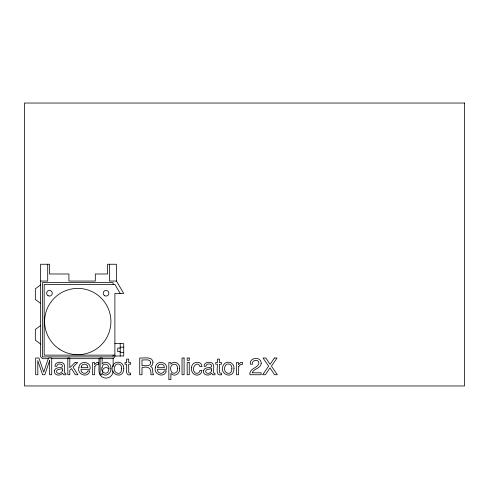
<?xml version="1.0" encoding="UTF-8"?>
<svg xmlns="http://www.w3.org/2000/svg" width="489" height="489" viewBox="0 0 489 489"><rect width="100%" height="100%" fill="white"/><g stroke="black" fill="none" stroke-linecap="round" stroke-linejoin="round"><path stroke-width="0.73" d="M40.636 284.855L35.33 288.834L35.33 299.439L40.636 303.418M40.636 325.521L35.33 329.5L35.33 340.106L40.636 344.085M40.636 281.053L47.708 281.053L47.708 264.256M101.633 358.669L112.996 358.669L114.891 356.774L114.891 293.431L123.729 293.431L116.449 281.053L109.377 281.053L109.377 264.256M114.891 343.645L123.729 343.645L123.729 356.016L114.891 356.016M120.196 347.178L123.729 347.178M120.196 348.064L117.721 348.064L117.721 351.597L120.196 351.597M120.196 352.483L123.729 352.483M114.891 355.136L44.169 355.136L44.169 284.415L114.891 284.415L120.196 293.431M48.631 358.669L42.525 358.669L40.636 356.774L40.636 264.256L49.475 264.256L49.475 273.981L68.925 273.981L68.925 281.053L95.3 281.053L95.3 273.981L107.611 273.981L107.611 264.256L116.449 264.256L116.449 281.053M51.62 358.669L68.466 358.669M69.805 358.669L100.453 358.669M120.196 343.645L120.196 356.016M113.124 284.415L113.124 282.642L42.402 282.642L42.402 356.903L113.124 356.903L113.124 355.136M113.124 358.547L113.124 366.634M98.98 358.669L98.98 371.047A7.072 7.072 0 0 0 106.052 378.119A7.072 7.072 0 0 0 113.124 371.047M102.782 372.398A3.539 3.539 0 0 1 108.552 368.547M49.609 360.619L49.56 374.733L51.718 374.733L51.718 358.003L48.503 358.003L43.729 372.147L38.924 358.003L35.679 358.003L35.679 374.733L37.842 374.733L37.781 360.619L42.592 374.733L44.835 374.733L49.609 360.619M177.495 368.559C178.723 373.083 171.529 375.479 170.924 370.369C168.619 364.067 177.807 361.151 177.495 368.559M102.06 367.398C99.939 372.129 107.439 376.029 108.552 370.454C111.015 365.014 103.265 360.931 102.06 367.398M110.856 368.4C111.816 373.248 105.196 377.826 102.005 373.174L102.005 374.733L100.117 374.733L100.117 357.942L102.109 357.942L102.109 364.018C105.221 359.873 111.822 363.559 110.856 368.4M123.784 368.376C123.699 381.139 106.406 373.4 113.98 364.005A5.037 5.037 0 0 1 116.92 362.294C120.594 361.377 124.194 364.641 123.784 368.376M191.615 367.453C190.288 372.031 195.025 377.025 199.518 374.458A4.187 4.187 0 0 0 201.364 372.514L201.957 370.417L199.964 370.417C199.726 372.251 198.021 373.743 196.138 373.254A2.512 2.512 0 0 1 194.475 372.08C190.692 367.936 197.69 359.947 199.964 366.634L201.957 366.634C201.878 360.106 191.413 361.322 191.615 367.453M234.005 368.376C233.913 381.139 216.621 373.4 224.194 364.005A5.037 5.037 0 0 1 227.141 362.294C230.808 361.377 234.414 364.641 234.005 368.376M78.949 367.465C76.486 374.666 88.222 378.523 89.817 370.906L87.8 370.906C86.81 374.965 80.214 373.614 81.046 369.287L89.988 369.287C91.944 361.536 79.432 359.684 78.949 367.465M155.447 367.465C152.984 374.666 164.726 378.523 166.315 370.906L164.304 370.906C163.308 374.965 156.712 373.614 157.55 369.287L166.486 369.287C168.448 361.536 155.93 359.684 155.447 367.465M179.585 368.364C180.661 373.174 174.28 377.801 170.899 373.364L170.899 379.598L168.846 379.598L168.846 362.594L170.838 362.594L170.838 364.207C173.809 359.843 180.49 363.535 179.585 368.364M150.691 362.728C150.734 367.062 144.524 365.362 141.999 365.668L141.999 359.947C144.518 360.338 150.581 358.406 150.691 362.728M54.389 370.729C53.435 375.43 60.33 376.561 62.561 373.119L63.533 374.806L65.862 374.788L65.862 373.278L64.64 373.15C63.668 369.886 66.638 363.449 61.626 362.441C58.9 361.695 54.719 362.783 54.951 366.261L56.865 366.261C56.913 363.798 60.061 363.535 61.767 364.439L62.513 365.961L62.024 367.147C59.481 367.826 55.074 367.318 54.389 370.729M203.51 370.729C202.556 375.43 209.445 376.561 211.676 373.119L212.654 374.806L214.977 374.788L214.977 373.278L213.754 373.15C212.782 369.886 215.753 363.449 210.747 362.441C208.014 361.695 203.84 362.783 204.066 366.261L205.979 366.261C206.034 363.798 209.176 363.535 210.887 364.439L211.633 365.961L211.138 367.147C208.595 367.826 204.194 367.318 203.51 370.729M261.193 363.254C261.169 368.578 253.705 368.364 252.202 372.795L261.114 372.795L261.114 374.733L249.916 374.733C249.054 368.235 257.642 368.364 258.925 363.345C259.005 358.712 251.45 359.727 252.397 364.207L250.313 364.207C249.17 357.104 261.315 356.267 261.193 363.254M121.645 368.437C121.834 377.673 110.642 372.257 115.38 365.405A2.787 2.787 0 0 1 117.238 364.06C119.903 363.296 121.987 365.906 121.645 368.437M231.859 368.437C232.049 377.673 220.863 372.257 225.594 365.405A2.787 2.787 0 0 1 227.452 364.06C230.123 363.296 232.202 365.906 231.859 368.437M152.99 362.514L152.372 364.971L150.63 366.512C153.809 367.667 152.036 371.622 153.185 373.987L153.632 374.733L150.85 374.733C151.59 368.193 148.601 366.084 141.999 367.557L141.999 374.733L139.732 374.733L139.732 358.003C143.687 358.382 152.751 355.974 152.99 362.514M62.458 370.179C62.623 372.966 58.197 374.623 56.626 372.282C55.691 368.657 60.489 369.611 62.458 368.529L62.458 370.179M211.572 370.179C211.737 372.966 207.312 374.623 205.747 372.282C204.805 368.657 209.604 369.611 211.572 368.529L211.572 370.179M94.823 366.493L94.615 374.733L92.562 374.733L92.562 362.532L94.511 362.532L94.511 364.641L96.688 362.483L98.497 362.318L98.497 364.482L96.455 364.672L94.823 366.493M238.754 366.493L238.546 374.733L236.499 374.733L236.499 362.532L238.443 362.532L238.443 364.641L240.625 362.483L242.434 362.318L242.434 364.482L240.386 364.672L238.754 366.493M81.388 366.224L81.101 367.661L87.879 367.661C88.283 363.871 82.562 362.661 81.388 366.224M157.886 366.224L157.605 367.661L164.383 367.661C164.781 363.871 159.066 362.661 157.886 366.224M274.36 358.003L270.124 364.403L265.851 358.003L263.015 358.003L268.632 366.157L262.636 374.733L265.374 374.733L270.007 367.856L274.518 374.733L277.33 374.733L271.444 366.157L277.061 358.003L274.36 358.003M75.055 362.532L69.793 367.716L69.793 358.003L67.824 358.003L67.824 374.733L69.793 374.733L69.793 370.155L71.51 368.584L75.318 374.733L77.934 374.733L73.002 367.105L77.678 362.532L75.055 362.532M130.655 374.733C124.432 376.536 126.944 367.312 126.633 364.207L124.982 364.207L124.982 362.532L126.633 362.532L126.633 359.128L128.705 359.128L128.705 362.532L130.655 362.532L130.655 364.207L128.705 364.207L128.705 372.172L129.139 373.028L130.655 373.119L130.655 374.733M221.413 374.733C215.191 376.536 217.703 367.312 217.397 364.207L215.741 364.207L215.741 362.532L217.397 362.532L217.397 359.128L219.469 359.128L219.469 362.532L221.413 362.532L221.413 364.207L219.469 364.207L219.469 372.172L219.897 373.028L221.413 373.119L221.413 374.733M464.55 103.038L24.45 103.038L24.45 385.962L464.55 385.962L464.55 103.038M184.09 358.003L182.036 358.003L182.036 374.733L184.09 374.733L184.09 358.003M189.249 358.003L187.165 358.003L187.165 360.326L189.249 360.326L189.249 358.003M189.249 362.594L187.165 362.594L187.165 374.733L189.249 374.733L189.249 362.594M59.224 349.024A33.148 33.148 0 0 0 110.832 323.852A33.148 33.148 0 0 0 63.228 291.744A33.148 33.148 0 0 0 59.224 349.024M104.64 295.704A2.83 2.83 0 0 0 108.882 293.253A2.83 2.83 0 0 0 104.64 290.802A2.83 2.83 0 0 0 104.64 295.704M48.063 295.704A2.83 2.83 0 0 0 52.305 293.253A2.83 2.83 0 0 0 48.063 290.802A2.83 2.83 0 0 0 48.063 295.704"/></g></svg>
